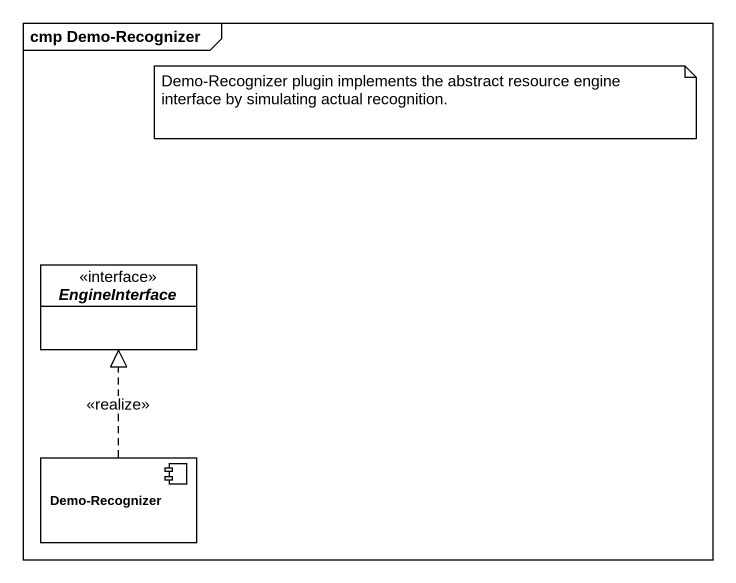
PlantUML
@startuml
mainframe cmp Demo-Recognizer
allowmixing
hide circle
hide empty members
interface EngineInterface <<interface>>
component "Demo-Recognizer" as Demo_Recognizer
Demo_Recognizer .up.|> EngineInterface : <<realize>>
note as N1
  Demo-Recognizer plugin implements the abstract resource engine interface by simulating actual recognition.
end note
@enduml
